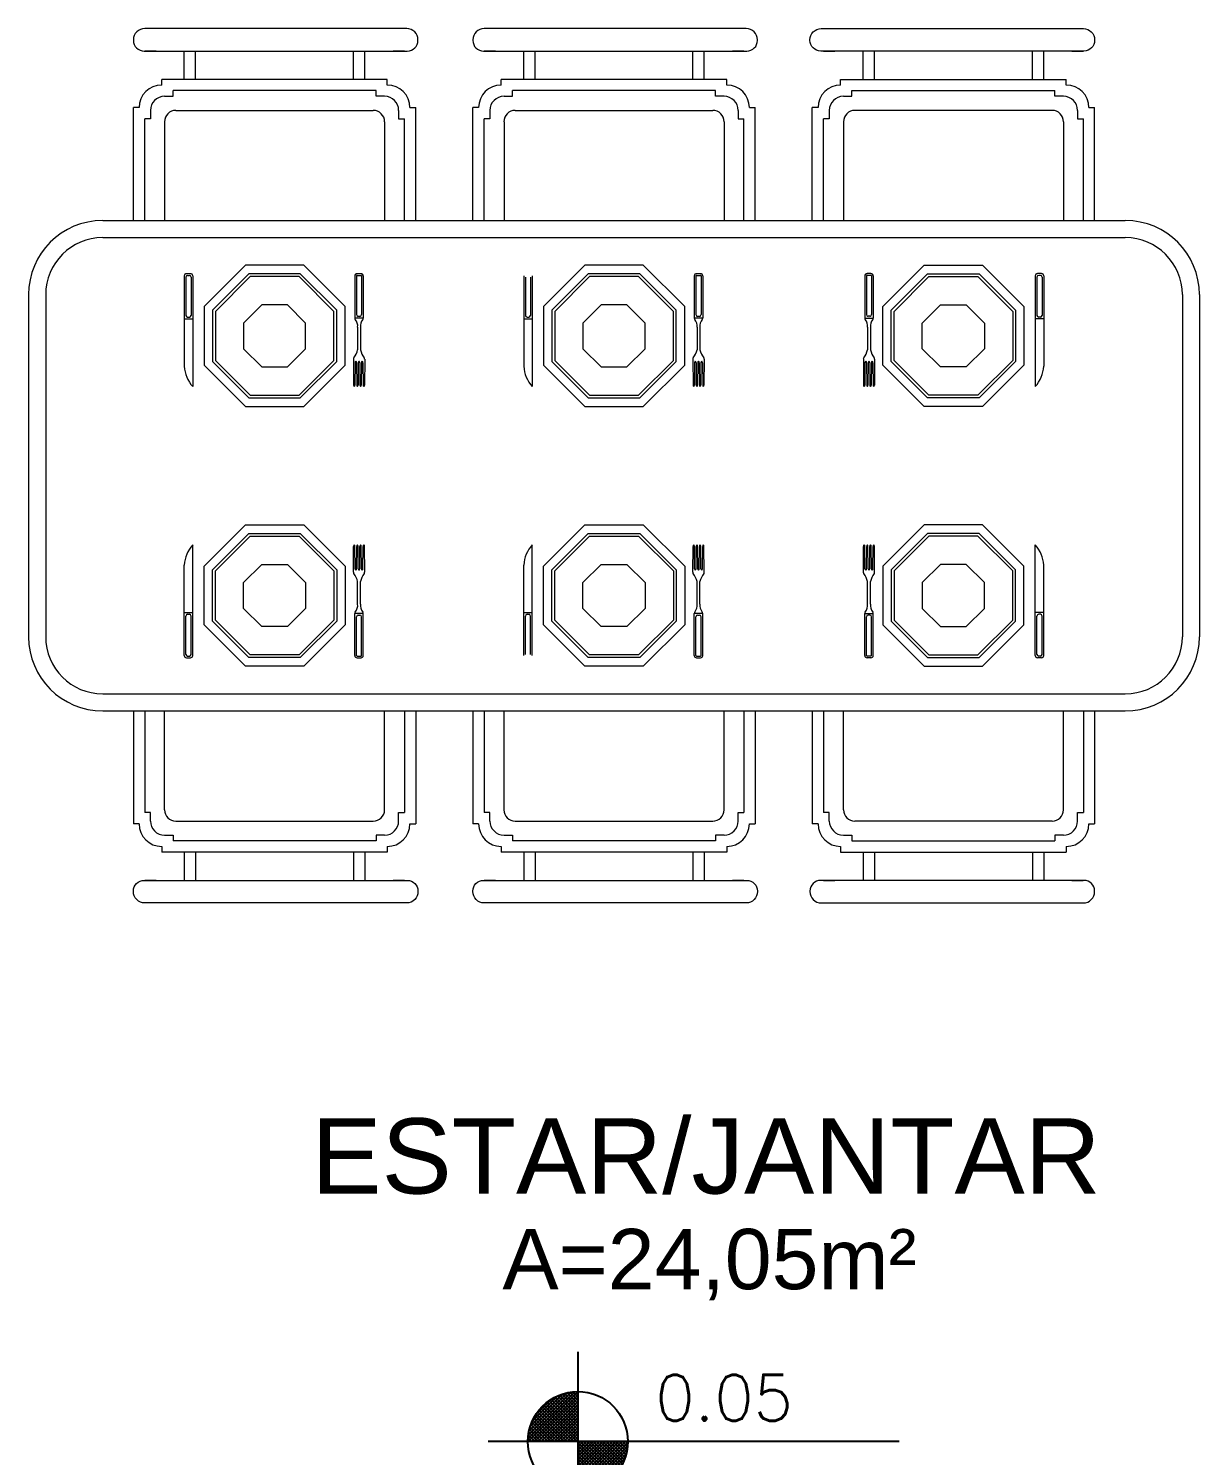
# Model space of a CAD drawing. Header units: millimetres. Extents: x 1345 to 2117, y 1214 to 1365.
# Drawn here: x 1870.099 to 1872.013, y 1282.969 to 1285.301 of the extents above; entities that cross this region are included whole.
import ezdxf

# ---------------------------------------------------------------- set-up
doc = ezdxf.new("R2010")
doc.units = ezdxf.units.MM
doc.header["$LTSCALE"] = 0.5
for name, color, linetype in [('MOBIL-I', 251, 'Continuous'), ('TEXTO2', 3, 'Continuous'), ('TXT_0', 7, 'Continuous')]:
    doc.layers.add(name, color=color, linetype=linetype)
doc.styles.add('ADITIVOCAD', font='ROMANS.shx')
doc.styles.add('SANSSERIF', font='sas_____.pfb', dxfattribs={"height": 1})
doc.styles.get("Standard").update_dxf_attribs({"font": 'arial.ttf'})

# ---------------------------------------------------------------- blocks, each defined once
blk = doc.blocks.new('Adc_nivelpl')
h = blk.add_hatch()
h.set_pattern_fill('_U', color=256, scale=0.005, angle=45, style=0, double=1)
h.set_pattern_definition([(45, (-5.8772514, -3.5161936), (-0.003535534, 0.003535534), []), (135, (-5.8772514, -3.5161936), (-0.003535534, -0.003535534), [])])
h.paths.add_polyline_path([(0.1954, -0.0865, 0.414214), (0.0865, -0.1954), (0.1954, -0.1954)])
h.paths.add_polyline_path([(0.1954, -0.1954), (0.1954, -0.3043, 0.414214), (0.3043, -0.1954)])
for p, q in [((0.1954, 0), (0.1954, -0.3908)), ((0.8958, -0.1954), (0, -0.1954))]:
    blk.add_line(p, q)
blk.add_circle((0.1954, -0.1954), 0.1089)
at = {"flags": 8}
blk.add_attdef('NIVEL', (0.3642, -0.1501), '', height=0.1, dxfattribs=at)

msp = doc.modelspace()

# ---------------------------------------------------------------- linework, layer by layer
at = {"layer": 'MOBIL-I', "lineweight": 18}
for p, q in [((1870.736, 1285.2819), (1870.736, 1285.2828)), ((1871.2909, 1285.2819), (1871.2909, 1285.2828)), ((1871.3767, 1285.2819), (1871.3767, 1285.2828)), ((1870.3079, 1285.2644), (1870.2894, 1285.2644)), ((1870.3541, 1285.2182), (1870.3541, 1285.2644)), ((1870.3725, 1285.2182), (1870.3725, 1285.2644)), ((1870.6306, 1285.2182), (1870.6306, 1285.2644)), ((1870.649, 1285.2182), (1870.649, 1285.2644)), ((1870.7139, 1285.2644), (1870.6955, 1285.2644)), ((1870.8627, 1285.2644), (1870.8442, 1285.2644)), ((1870.9089, 1285.2182), (1870.9089, 1285.2644)), ((1870.9273, 1285.2182), (1870.9273, 1285.2644)), ((1871.1854, 1285.2182), (1871.1854, 1285.2644)), ((1871.2039, 1285.2182), (1871.2039, 1285.2644)), ((1871.2688, 1285.2644), (1871.2503, 1285.2644)), ((1871.3988, 1285.2644), (1871.4173, 1285.2644)), ((1871.4637, 1285.2182), (1871.4637, 1285.2644)), ((1871.4822, 1285.2182), (1871.4822, 1285.2644)), ((1871.7402, 1285.2182), (1871.7402, 1285.2644)), ((1871.7587, 1285.2182), (1871.7587, 1285.2644)), ((1871.8049, 1285.2644), (1871.8233, 1285.2644)), ((1870.3541, 1285.2182), (1870.3171, 1285.2182)), ((1870.3171, 1285.209), (1870.3171, 1285.2182)), ((1870.3725, 1285.2182), (1870.3541, 1285.2182)), ((1870.6306, 1285.2182), (1870.3725, 1285.2182)), ((1870.649, 1285.2182), (1870.6306, 1285.2182)), ((1870.6859, 1285.2182), (1870.649, 1285.2182)), ((1870.6859, 1285.209), (1870.6859, 1285.2182)), ((1870.9089, 1285.2182), (1870.872, 1285.2182)), ((1870.872, 1285.209), (1870.872, 1285.2182)), ((1870.9273, 1285.2182), (1870.9089, 1285.2182)), ((1871.1854, 1285.2182), (1870.9273, 1285.2182)), ((1871.2039, 1285.2182), (1871.1854, 1285.2182)), ((1871.2408, 1285.2182), (1871.2039, 1285.2182)), ((1871.2408, 1285.209), (1871.2408, 1285.2182)), ((1871.4268, 1285.2182), (1871.4637, 1285.2182)), ((1871.4268, 1285.209), (1871.4268, 1285.2182)), ((1871.4637, 1285.2182), (1871.4822, 1285.2182)), ((1871.4822, 1285.2182), (1871.7402, 1285.2182)), ((1871.7402, 1285.2182), (1871.7587, 1285.2182)), ((1871.7587, 1285.2182), (1871.7956, 1285.2182)), ((1871.7956, 1285.209), (1871.7956, 1285.2182)), ((1870.3218, 1285.1905), (1870.3356, 1285.1905)), ((1870.6675, 1285.1998), (1870.3356, 1285.1998)), ((1870.3356, 1285.1905), (1870.3356, 1285.1998)), ((1870.6675, 1285.1905), (1870.6675, 1285.1998)), ((1870.6813, 1285.1905), (1870.6675, 1285.1905)), ((1870.8766, 1285.1905), (1870.8904, 1285.1905)), ((1871.2223, 1285.1998), (1870.8904, 1285.1998)), ((1870.8904, 1285.1905), (1870.8904, 1285.1998)), ((1871.2223, 1285.1905), (1871.2223, 1285.1998)), ((1871.2362, 1285.1905), (1871.2223, 1285.1905)), ((1871.4314, 1285.1905), (1871.4453, 1285.1905)), ((1871.4453, 1285.1998), (1871.7771, 1285.1998)), ((1871.4453, 1285.1905), (1871.4453, 1285.1998)), ((1871.7771, 1285.1905), (1871.7771, 1285.1998)), ((1871.791, 1285.1905), (1871.7771, 1285.1905)), ((1870.2708, 1284.9875), (1870.2708, 1285.1721)), ((1870.2802, 1285.1721), (1870.2708, 1285.1721)), ((1870.2987, 1285.1675), (1870.2987, 1285.1536)), ((1870.3402, 1285.1675), (1870.6629, 1285.1675)), ((1870.7044, 1285.1675), (1870.7044, 1285.1536)), ((1870.7229, 1285.1721), (1870.7323, 1285.1721)), ((1870.7323, 1284.9875), (1870.7323, 1285.1721)), ((1870.8257, 1284.9875), (1870.8257, 1285.1721)), ((1870.8351, 1285.1721), (1870.8257, 1285.1721)), ((1870.8535, 1285.1675), (1870.8535, 1285.1536)), ((1870.895, 1285.1675), (1871.2177, 1285.1675)), ((1871.2592, 1285.1675), (1871.2592, 1285.1536)), ((1871.2777, 1285.1721), (1871.2871, 1285.1721)), ((1871.2871, 1284.9875), (1871.2871, 1285.1721)), ((1871.3805, 1284.9875), (1871.3805, 1285.1721)), ((1871.3899, 1285.1721), (1871.3805, 1285.1721)), ((1871.4083, 1285.1675), (1871.4083, 1285.1536)), ((1871.7725, 1285.1675), (1871.4499, 1285.1675)), ((1871.8141, 1285.1675), (1871.8141, 1285.1536)), ((1871.8325, 1285.1721), (1871.8419, 1285.1721)), ((1871.8419, 1284.9875), (1871.8419, 1285.1721)), ((1870.2893, 1284.9875), (1870.2893, 1285.1536)), ((1870.2987, 1285.1536), (1870.2893, 1285.1536)), ((1870.3218, 1285.149), (1870.3218, 1284.9875)), ((1870.6813, 1285.149), (1870.6813, 1284.9875)), ((1870.7044, 1285.1536), (1870.7138, 1285.1536)), ((1870.7138, 1284.9875), (1870.7138, 1285.1536)), ((1870.8441, 1284.9875), (1870.8441, 1285.1536)), ((1870.8535, 1285.1536), (1870.8441, 1285.1536)), ((1870.8766, 1285.149), (1870.8766, 1284.9875)), ((1871.2362, 1285.149), (1871.2362, 1284.9875)), ((1871.2592, 1285.1536), (1871.2686, 1285.1536)), ((1871.2686, 1284.9875), (1871.2686, 1285.1536)), ((1871.3989, 1284.9875), (1871.3989, 1285.1536)), ((1871.4083, 1285.1536), (1871.3989, 1285.1536)), ((1871.4314, 1285.149), (1871.4314, 1284.9875)), ((1871.791, 1285.149), (1871.791, 1284.9875)), ((1871.8141, 1285.1536), (1871.8235, 1285.1536)), ((1871.8235, 1284.9875), (1871.8235, 1285.1536)), ((1870.2207, 1284.9875), (1871.8921, 1284.9875)), ((1870.2207, 1284.9595), (1871.8921, 1284.9595)), ((1870.354, 1284.8969), (1870.354, 1284.7492)), ((1870.3568, 1284.895), (1870.3568, 1284.8323)), ((1870.3577, 1284.9006), (1870.3641, 1284.9006)), ((1870.3595, 1284.8978), (1870.3623, 1284.8978)), ((1870.3651, 1284.895), (1870.3651, 1284.8323)), ((1870.3678, 1284.8969), (1870.3678, 1284.716)), ((1870.6327, 1284.8969), (1870.6327, 1284.8281)), ((1870.6355, 1284.8969), (1870.6355, 1284.8336)), ((1870.6364, 1284.9006), (1870.6429, 1284.9006)), ((1870.6364, 1284.8978), (1870.6429, 1284.8978)), ((1870.6438, 1284.8969), (1870.6438, 1284.8336)), ((1870.6466, 1284.8969), (1870.6466, 1284.8281)), ((1870.9088, 1284.8969), (1870.9088, 1284.7492)), ((1870.9116, 1284.895), (1870.9116, 1284.8323)), ((1870.9199, 1284.895), (1870.9199, 1284.8323)), ((1870.9227, 1284.8969), (1870.9227, 1284.716)), ((1871.1876, 1284.8969), (1871.1876, 1284.8281)), ((1871.1903, 1284.8969), (1871.1903, 1284.8336)), ((1871.1913, 1284.9006), (1871.1977, 1284.9006)), ((1871.1913, 1284.8978), (1871.1977, 1284.8978)), ((1871.1986, 1284.8969), (1871.1986, 1284.8336)), ((1871.2014, 1284.8969), (1871.2014, 1284.8281)), ((1871.4662, 1284.8969), (1871.4662, 1284.8281)), ((1871.4689, 1284.8969), (1871.4689, 1284.8336)), ((1871.4763, 1284.9006), (1871.4699, 1284.9006)), ((1871.4763, 1284.8978), (1871.4699, 1284.8978)), ((1871.4772, 1284.8969), (1871.4772, 1284.8336)), ((1871.48, 1284.8969), (1871.48, 1284.8281)), ((1871.7449, 1284.8969), (1871.7449, 1284.716)), ((1871.7477, 1284.895), (1871.7477, 1284.8323)), ((1871.7551, 1284.9006), (1871.7486, 1284.9006)), ((1871.7532, 1284.8978), (1871.7505, 1284.8978)), ((1871.756, 1284.895), (1871.756, 1284.8323)), ((1871.7588, 1284.8969), (1871.7588, 1284.7492)), ((1870.0995, 1284.8663), (1870.0995, 1284.307)), ((1870.1275, 1284.8663), (1870.1275, 1284.307)), ((1871.9853, 1284.8663), (1871.9853, 1284.307)), ((1872.0133, 1284.8663), (1872.0133, 1284.307)), ((1870.354, 1284.8267), (1870.3678, 1284.8267)), ((1870.3595, 1284.8295), (1870.3623, 1284.8295)), ((1870.6466, 1284.8281), (1870.6327, 1284.8281)), ((1870.6383, 1284.8309), (1870.641, 1284.8309)), ((1870.9088, 1284.8267), (1870.9227, 1284.8267)), ((1870.9143, 1284.8295), (1870.9171, 1284.8295)), ((1871.2014, 1284.8281), (1871.1876, 1284.8281)), ((1871.1931, 1284.8309), (1871.1959, 1284.8309)), ((1871.4662, 1284.8281), (1871.48, 1284.8281)), ((1871.4745, 1284.8309), (1871.4717, 1284.8309)), ((1871.7588, 1284.8267), (1871.7449, 1284.8267)), ((1871.7532, 1284.8295), (1871.7505, 1284.8295)), ((1870.6374, 1284.8129), (1870.6374, 1284.776)), ((1870.642, 1284.8129), (1870.642, 1284.776)), ((1871.1922, 1284.8129), (1871.1922, 1284.776)), ((1871.1968, 1284.8129), (1871.1968, 1284.776)), ((1871.4708, 1284.8129), (1871.4708, 1284.776)), ((1871.4754, 1284.8129), (1871.4754, 1284.776)), ((1870.6304, 1284.7609), (1870.6308, 1284.7185)), ((1870.6332, 1284.7551), (1870.6329, 1284.7185)), ((1870.6344, 1284.7575), (1870.6345, 1284.7575)), ((1870.6357, 1284.7551), (1870.636, 1284.7185)), ((1870.6384, 1284.7551), (1870.6381, 1284.7185)), ((1870.6396, 1284.7575), (1870.6397, 1284.7575)), ((1870.6409, 1284.7551), (1870.6412, 1284.7185)), ((1870.6437, 1284.7551), (1870.6433, 1284.7185)), ((1870.6449, 1284.7575), (1870.6449, 1284.7575)), ((1870.6461, 1284.7551), (1870.6464, 1284.7185)), ((1870.6489, 1284.7609), (1870.6485, 1284.7185)), ((1871.1853, 1284.7609), (1871.1856, 1284.7185)), ((1871.188, 1284.7551), (1871.1877, 1284.7185)), ((1871.1892, 1284.7575), (1871.1893, 1284.7575)), ((1871.1905, 1284.7551), (1871.1908, 1284.7185)), ((1871.1933, 1284.7551), (1871.1929, 1284.7185)), ((1871.1945, 1284.7575), (1871.1945, 1284.7575)), ((1871.1957, 1284.7551), (1871.196, 1284.7185)), ((1871.1985, 1284.7551), (1871.1981, 1284.7185)), ((1871.1997, 1284.7575), (1871.1998, 1284.7575)), ((1871.201, 1284.7551), (1871.2013, 1284.7185)), ((1871.2037, 1284.7609), (1871.2034, 1284.7185)), ((1871.4639, 1284.7609), (1871.4642, 1284.7185)), ((1871.4666, 1284.7551), (1871.4663, 1284.7185)), ((1871.4679, 1284.7575), (1871.4678, 1284.7575)), ((1871.4691, 1284.7551), (1871.4694, 1284.7185)), ((1871.4719, 1284.7551), (1871.4715, 1284.7185)), ((1871.4731, 1284.7575), (1871.4731, 1284.7575)), ((1871.4743, 1284.7551), (1871.4746, 1284.7185)), ((1871.4771, 1284.7551), (1871.4767, 1284.7185)), ((1871.4783, 1284.7575), (1871.4783, 1284.7575)), ((1871.4795, 1284.7551), (1871.4799, 1284.7185)), ((1871.4823, 1284.7609), (1871.482, 1284.7185)), ((1870.6318, 1284.716), (1870.6318, 1284.716)), ((1870.637, 1284.716), (1870.6371, 1284.716)), ((1870.6423, 1284.716), (1870.6423, 1284.716)), ((1870.6475, 1284.716), (1870.6475, 1284.716)), ((1871.1866, 1284.716), (1871.1867, 1284.716)), ((1871.1919, 1284.716), (1871.1919, 1284.716)), ((1871.1971, 1284.716), (1871.1971, 1284.716)), ((1871.2023, 1284.716), (1871.2023, 1284.716)), ((1871.4652, 1284.716), (1871.4652, 1284.716)), ((1871.4705, 1284.716), (1871.4705, 1284.716)), ((1871.4757, 1284.716), (1871.4757, 1284.716)), ((1871.4809, 1284.716), (1871.4809, 1284.716)), ((1870.3678, 1284.2764), (1870.3678, 1284.4573)), ((1870.6304, 1284.4124), (1870.6308, 1284.4548)), ((1870.6318, 1284.4573), (1870.6318, 1284.4573)), ((1870.6332, 1284.4182), (1870.6329, 1284.4548)), ((1870.6357, 1284.4182), (1870.636, 1284.4548)), ((1870.637, 1284.4573), (1870.6371, 1284.4573)), ((1870.6384, 1284.4182), (1870.6381, 1284.4548)), ((1870.6409, 1284.4182), (1870.6412, 1284.4548)), ((1870.6423, 1284.4573), (1870.6423, 1284.4573)), ((1870.6437, 1284.4182), (1870.6433, 1284.4548)), ((1870.6461, 1284.4182), (1870.6464, 1284.4548)), ((1870.6475, 1284.4573), (1870.6475, 1284.4573)), ((1870.6489, 1284.4124), (1870.6485, 1284.4548)), ((1870.9227, 1284.2764), (1870.9227, 1284.4573)), ((1871.1853, 1284.4124), (1871.1856, 1284.4548)), ((1871.1866, 1284.4573), (1871.1867, 1284.4573)), ((1871.188, 1284.4182), (1871.1877, 1284.4548)), ((1871.1905, 1284.4182), (1871.1908, 1284.4548)), ((1871.1919, 1284.4573), (1871.1919, 1284.4573)), ((1871.1933, 1284.4182), (1871.1929, 1284.4548)), ((1871.1957, 1284.4182), (1871.196, 1284.4548)), ((1871.1971, 1284.4573), (1871.1971, 1284.4573)), ((1871.1985, 1284.4182), (1871.1981, 1284.4548)), ((1871.201, 1284.4182), (1871.2013, 1284.4548)), ((1871.2023, 1284.4573), (1871.2023, 1284.4573)), ((1871.2037, 1284.4124), (1871.2034, 1284.4548)), ((1871.4639, 1284.4124), (1871.4642, 1284.4548)), ((1871.4652, 1284.4573), (1871.4652, 1284.4573)), ((1871.4666, 1284.4182), (1871.4663, 1284.4548)), ((1871.4691, 1284.4182), (1871.4694, 1284.4548)), ((1871.4705, 1284.4573), (1871.4705, 1284.4573)), ((1871.4719, 1284.4182), (1871.4715, 1284.4548)), ((1871.4743, 1284.4182), (1871.4746, 1284.4548)), ((1871.4757, 1284.4573), (1871.4757, 1284.4573)), ((1871.4771, 1284.4182), (1871.4767, 1284.4548)), ((1871.4795, 1284.4182), (1871.4799, 1284.4548)), ((1871.4809, 1284.4573), (1871.4809, 1284.4573)), ((1871.4823, 1284.4124), (1871.482, 1284.4548)), ((1871.7449, 1284.2764), (1871.7449, 1284.4573)), ((1870.354, 1284.2764), (1870.354, 1284.4242)), ((1870.9088, 1284.2764), (1870.9088, 1284.4242)), ((1871.7588, 1284.2764), (1871.7588, 1284.4242)), ((1870.6344, 1284.4158), (1870.6345, 1284.4158)), ((1870.6374, 1284.3604), (1870.6374, 1284.3973)), ((1870.6396, 1284.4158), (1870.6397, 1284.4158)), ((1870.642, 1284.3604), (1870.642, 1284.3973)), ((1870.6449, 1284.4158), (1870.6449, 1284.4158)), ((1871.1892, 1284.4158), (1871.1893, 1284.4158)), ((1871.1922, 1284.3604), (1871.1922, 1284.3973)), ((1871.1945, 1284.4158), (1871.1945, 1284.4158)), ((1871.1968, 1284.3604), (1871.1968, 1284.3973)), ((1871.1997, 1284.4158), (1871.1998, 1284.4158)), ((1871.4679, 1284.4158), (1871.4678, 1284.4158)), ((1871.4708, 1284.3604), (1871.4708, 1284.3973)), ((1871.4731, 1284.4158), (1871.4731, 1284.4158)), ((1871.4754, 1284.3604), (1871.4754, 1284.3973)), ((1871.4783, 1284.4158), (1871.4783, 1284.4158)), ((1870.354, 1284.3466), (1870.3678, 1284.3466)), ((1870.3568, 1284.2783), (1870.3568, 1284.341)), ((1870.3595, 1284.3438), (1870.3623, 1284.3438)), ((1870.3651, 1284.2783), (1870.3651, 1284.341)), ((1870.6466, 1284.3452), (1870.6327, 1284.3452)), ((1870.6327, 1284.2764), (1870.6327, 1284.3452)), ((1870.6355, 1284.2764), (1870.6355, 1284.3397)), ((1870.6383, 1284.3425), (1870.641, 1284.3425)), ((1870.6438, 1284.2764), (1870.6438, 1284.3397)), ((1870.6466, 1284.2764), (1870.6466, 1284.3452)), ((1870.9088, 1284.3466), (1870.9227, 1284.3466)), ((1870.9116, 1284.2783), (1870.9116, 1284.341)), ((1870.9143, 1284.3438), (1870.9171, 1284.3438)), ((1870.9199, 1284.2783), (1870.9199, 1284.341)), ((1871.1876, 1284.2764), (1871.1876, 1284.3452)), ((1871.2014, 1284.3452), (1871.1876, 1284.3452)), ((1871.1903, 1284.2764), (1871.1903, 1284.3397)), ((1871.1931, 1284.3425), (1871.1959, 1284.3425)), ((1871.1986, 1284.2764), (1871.1986, 1284.3397)), ((1871.2014, 1284.2764), (1871.2014, 1284.3452)), ((1871.4662, 1284.3452), (1871.48, 1284.3452)), ((1871.4662, 1284.2764), (1871.4662, 1284.3452)), ((1871.4689, 1284.2764), (1871.4689, 1284.3397)), ((1871.4745, 1284.3425), (1871.4717, 1284.3425)), ((1871.4772, 1284.2764), (1871.4772, 1284.3397)), ((1871.48, 1284.2764), (1871.48, 1284.3452)), ((1871.7588, 1284.3466), (1871.7449, 1284.3466)), ((1871.7477, 1284.2783), (1871.7477, 1284.341)), ((1871.7532, 1284.3438), (1871.7505, 1284.3438)), ((1871.756, 1284.2783), (1871.756, 1284.341)), ((1870.3577, 1284.2727), (1870.3641, 1284.2727)), ((1870.3595, 1284.2755), (1870.3623, 1284.2755)), ((1870.6364, 1284.2755), (1870.6429, 1284.2755)), ((1870.6364, 1284.2727), (1870.6429, 1284.2727)), ((1871.1913, 1284.2755), (1871.1977, 1284.2755)), ((1871.1913, 1284.2727), (1871.1977, 1284.2727)), ((1871.4763, 1284.2755), (1871.4699, 1284.2755)), ((1871.4763, 1284.2727), (1871.4699, 1284.2727)), ((1871.7551, 1284.2727), (1871.7486, 1284.2727)), ((1871.7532, 1284.2755), (1871.7505, 1284.2755)), ((1870.2207, 1284.2138), (1871.8921, 1284.2138)), ((1870.2207, 1284.1858), (1871.8921, 1284.1858)), ((1870.2708, 1284.1858), (1870.2708, 1284.0012)), ((1870.2893, 1284.1858), (1870.2893, 1284.0197)), ((1870.3218, 1284.0243), (1870.3218, 1284.1858)), ((1870.6813, 1284.0243), (1870.6813, 1284.1858)), ((1870.7138, 1284.1858), (1870.7138, 1284.0197)), ((1870.7323, 1284.1858), (1870.7323, 1284.0012)), ((1870.8257, 1284.1858), (1870.8257, 1284.0012)), ((1870.8441, 1284.1858), (1870.8441, 1284.0197)), ((1870.8766, 1284.0243), (1870.8766, 1284.1858)), ((1871.2362, 1284.0243), (1871.2362, 1284.1858)), ((1871.2686, 1284.1858), (1871.2686, 1284.0197)), ((1871.2871, 1284.1858), (1871.2871, 1284.0012)), ((1871.3805, 1284.1858), (1871.3805, 1284.0012)), ((1871.3989, 1284.1858), (1871.3989, 1284.0197)), ((1871.4314, 1284.0243), (1871.4314, 1284.1858)), ((1871.791, 1284.0243), (1871.791, 1284.1858)), ((1871.8235, 1284.1858), (1871.8235, 1284.0197)), ((1871.8419, 1284.1858), (1871.8419, 1284.0012)), ((1870.2802, 1284.0012), (1870.2708, 1284.0012)), ((1870.2987, 1284.0197), (1870.2893, 1284.0197)), ((1870.2987, 1284.0059), (1870.2987, 1284.0197)), ((1870.3402, 1284.0059), (1870.6629, 1284.0059)), ((1870.7044, 1284.0197), (1870.7138, 1284.0197)), ((1870.7044, 1284.0059), (1870.7044, 1284.0197)), ((1870.7229, 1284.0012), (1870.7323, 1284.0012)), ((1870.8351, 1284.0012), (1870.8257, 1284.0012)), ((1870.8535, 1284.0197), (1870.8441, 1284.0197)), ((1870.8535, 1284.0059), (1870.8535, 1284.0197)), ((1870.895, 1284.0059), (1871.2177, 1284.0059)), ((1871.2592, 1284.0197), (1871.2686, 1284.0197)), ((1871.2592, 1284.0059), (1871.2592, 1284.0197)), ((1871.2777, 1284.0012), (1871.2871, 1284.0012)), ((1871.3899, 1284.0012), (1871.3805, 1284.0012)), ((1871.4083, 1284.0197), (1871.3989, 1284.0197)), ((1871.4083, 1284.0059), (1871.4083, 1284.0197)), ((1871.7725, 1284.0059), (1871.4499, 1284.0059)), ((1871.8141, 1284.0197), (1871.8235, 1284.0197)), ((1871.8141, 1284.0059), (1871.8141, 1284.0197)), ((1871.8325, 1284.0012), (1871.8419, 1284.0012)), ((1870.3218, 1283.9828), (1870.3356, 1283.9828)), ((1870.3356, 1283.9828), (1870.3356, 1283.9736)), ((1870.6813, 1283.9828), (1870.6675, 1283.9828)), ((1870.6675, 1283.9828), (1870.6675, 1283.9736)), ((1870.8766, 1283.9828), (1870.8904, 1283.9828)), ((1870.8904, 1283.9828), (1870.8904, 1283.9736)), ((1871.2223, 1283.9828), (1871.2223, 1283.9736)), ((1871.2362, 1283.9828), (1871.2223, 1283.9828)), ((1871.4314, 1283.9828), (1871.4453, 1283.9828)), ((1871.4453, 1283.9828), (1871.4453, 1283.9736)), ((1871.791, 1283.9828), (1871.7771, 1283.9828)), ((1871.7771, 1283.9828), (1871.7771, 1283.9736)), ((1870.3171, 1283.9643), (1870.3171, 1283.9551)), ((1870.3541, 1283.9551), (1870.3171, 1283.9551)), ((1870.6675, 1283.9736), (1870.3356, 1283.9736)), ((1870.3725, 1283.9551), (1870.3541, 1283.9551)), ((1870.3541, 1283.9551), (1870.3541, 1283.9089)), ((1870.6306, 1283.9551), (1870.3725, 1283.9551)), ((1870.3725, 1283.9551), (1870.3725, 1283.9089)), ((1870.649, 1283.9551), (1870.6306, 1283.9551)), ((1870.6306, 1283.9551), (1870.6306, 1283.9089)), ((1870.6859, 1283.9551), (1870.649, 1283.9551)), ((1870.649, 1283.9551), (1870.649, 1283.9089)), ((1870.6859, 1283.9643), (1870.6859, 1283.9551)), ((1870.872, 1283.9643), (1870.872, 1283.9551)), ((1870.9089, 1283.9551), (1870.872, 1283.9551)), ((1871.2223, 1283.9736), (1870.8904, 1283.9736)), ((1870.9273, 1283.9551), (1870.9089, 1283.9551)), ((1870.9089, 1283.9551), (1870.9089, 1283.9089)), ((1871.1854, 1283.9551), (1870.9273, 1283.9551)), ((1870.9273, 1283.9551), (1870.9273, 1283.9089)), ((1871.2039, 1283.9551), (1871.1854, 1283.9551)), ((1871.1854, 1283.9551), (1871.1854, 1283.9089)), ((1871.2408, 1283.9551), (1871.2039, 1283.9551)), ((1871.2039, 1283.9551), (1871.2039, 1283.9089)), ((1871.2408, 1283.9643), (1871.2408, 1283.9551)), ((1871.4268, 1283.9643), (1871.4268, 1283.9551)), ((1871.4268, 1283.9551), (1871.4637, 1283.9551)), ((1871.4453, 1283.9736), (1871.7771, 1283.9736)), ((1871.4637, 1283.9551), (1871.4822, 1283.9551)), ((1871.4637, 1283.9551), (1871.4637, 1283.9089)), ((1871.4822, 1283.9551), (1871.7402, 1283.9551)), ((1871.4822, 1283.9551), (1871.4822, 1283.9089)), ((1871.7402, 1283.9551), (1871.7587, 1283.9551)), ((1871.7402, 1283.9551), (1871.7402, 1283.9089)), ((1871.7587, 1283.9551), (1871.7956, 1283.9551)), ((1871.7587, 1283.9551), (1871.7587, 1283.9089)), ((1871.7956, 1283.9643), (1871.7956, 1283.9551)), ((1870.3079, 1283.9089), (1870.2894, 1283.9089)), ((1870.7139, 1283.9089), (1870.6955, 1283.9089)), ((1870.8627, 1283.9089), (1870.8442, 1283.9089)), ((1871.2688, 1283.9089), (1871.2503, 1283.9089)), ((1871.3988, 1283.9089), (1871.4173, 1283.9089)), ((1871.8049, 1283.9089), (1871.8233, 1283.9089)), ((1870.736, 1283.8914), (1870.736, 1283.8905)), ((1871.2909, 1283.8914), (1871.2909, 1283.8905)), ((1871.3767, 1283.8914), (1871.3767, 1283.8905))]:
    msp.add_line(p, q, dxfattribs=at)
for points in [[(1870.7176, 1285.3013), (1870.2893, 1285.3013, 0.414214), (1870.2708, 1285.2828), (1870.2708, 1285.2819, 0.414214), (1870.2884, 1285.2644), (1870.3541, 1285.2644, 0.414214)], [(1870.736, 1285.2828, 0.414214), (1870.7176, 1285.3013, 0.414214)], [(1871.2724, 1285.3013), (1870.8441, 1285.3013, 0.414214), (1870.8257, 1285.2828), (1870.8257, 1285.2819, 0.414214), (1870.8432, 1285.2644), (1870.9089, 1285.2644, 0.414214)], [(1871.2909, 1285.2828, 0.414214), (1871.2724, 1285.3013, 0.414214)], [(1871.3767, 1285.2828, -0.414214), (1871.3952, 1285.3013, -0.414214)], [(1871.3952, 1285.3013), (1871.8235, 1285.3013, -0.414214), (1871.8419, 1285.2828), (1871.8419, 1285.2819, -0.414214), (1871.8244, 1285.2644), (1871.7587, 1285.2644, -0.414214)], [(1870.3541, 1285.2644), (1870.3725, 1285.2644, 0.414214)], [(1870.3725, 1285.2644), (1870.6306, 1285.2644, 0.414214)], [(1870.6306, 1285.2644), (1870.649, 1285.2644, 0.414214)], [(1870.649, 1285.2644), (1870.7185, 1285.2644, 0.414214), (1870.736, 1285.2819)], [(1870.9089, 1285.2644), (1870.9273, 1285.2644, 0.414214)], [(1870.9273, 1285.2644), (1871.1854, 1285.2644, 0.414214)], [(1871.1854, 1285.2644), (1871.2039, 1285.2644, 0.414214)], [(1871.2039, 1285.2644), (1871.2733, 1285.2644, 0.414214), (1871.2909, 1285.2819)], [(1871.4637, 1285.2644), (1871.3943, 1285.2644, -0.414214), (1871.3767, 1285.2819)], [(1871.4822, 1285.2644), (1871.4637, 1285.2644, -0.414214)], [(1871.7402, 1285.2644), (1871.4822, 1285.2644, -0.414214)], [(1871.7587, 1285.2644), (1871.7402, 1285.2644, -0.414214)], [(1870.7176, 1283.872), (1870.2893, 1283.872, -0.414214), (1870.2708, 1283.8905), (1870.2708, 1283.8914, -0.414214), (1870.2884, 1283.9089), (1870.3541, 1283.9089, -0.414214)], [(1870.3541, 1283.9089), (1870.3725, 1283.9089, -0.414214)], [(1870.3725, 1283.9089), (1870.6306, 1283.9089, -0.414214)], [(1870.6306, 1283.9089), (1870.649, 1283.9089, -0.414214)], [(1870.649, 1283.9089), (1870.7185, 1283.9089, -0.414214), (1870.736, 1283.8914)], [(1871.2724, 1283.872), (1870.8441, 1283.872, -0.414214), (1870.8257, 1283.8905), (1870.8257, 1283.8914, -0.414214), (1870.8432, 1283.9089), (1870.9089, 1283.9089, -0.414214)], [(1870.9089, 1283.9089), (1870.9273, 1283.9089, -0.414214)], [(1870.9273, 1283.9089), (1871.1854, 1283.9089, -0.414214)], [(1871.1854, 1283.9089), (1871.2039, 1283.9089, -0.414214)], [(1871.2039, 1283.9089), (1871.2733, 1283.9089, -0.414214), (1871.2909, 1283.8914)], [(1871.4637, 1283.9089), (1871.3943, 1283.9089, 0.414214), (1871.3767, 1283.8914)], [(1871.3952, 1283.872), (1871.8235, 1283.872, 0.414214), (1871.8419, 1283.8905), (1871.8419, 1283.8914, 0.414214), (1871.8244, 1283.9089), (1871.7587, 1283.9089, 0.414214)], [(1871.4822, 1283.9089), (1871.4637, 1283.9089, 0.414214)], [(1871.7402, 1283.9089), (1871.4822, 1283.9089, 0.414214)], [(1871.7587, 1283.9089), (1871.7402, 1283.9089, 0.414214)], [(1870.736, 1283.8905, -0.414214), (1870.7176, 1283.872, -0.414214)], [(1871.2909, 1283.8905, -0.414214), (1871.2724, 1283.872, -0.414214)], [(1871.3767, 1283.8905, 0.414214), (1871.3952, 1283.872, 0.414214)]]:
    msp.add_lwpolyline(points, format="xyb", dxfattribs=at)
for points in [[(1870.3863, 1284.7511), (1870.4539, 1284.6835), (1870.5495, 1284.6835), (1870.617, 1284.7511), (1870.617, 1284.8467), (1870.5495, 1284.9143), (1870.4539, 1284.9143), (1870.3863, 1284.8467)], [(1870.9411, 1284.7511), (1871.0087, 1284.6835), (1871.1043, 1284.6835), (1871.1719, 1284.7511), (1871.1719, 1284.8467), (1871.1043, 1284.9143), (1871.0087, 1284.9143), (1870.9411, 1284.8467)], [(1871.7264, 1284.7511), (1871.6589, 1284.6835), (1871.5633, 1284.6835), (1871.4957, 1284.7511), (1871.4957, 1284.8467), (1871.5633, 1284.9143), (1871.6589, 1284.9143), (1871.7264, 1284.8467)], [(1870.4002, 1284.7568), (1870.4596, 1284.6974), (1870.5437, 1284.6974), (1870.6032, 1284.7568), (1870.6032, 1284.8409), (1870.5437, 1284.9004), (1870.4596, 1284.9004), (1870.4002, 1284.8409)], [(1870.4048, 1284.7588), (1870.4615, 1284.702), (1870.5418, 1284.702), (1870.5986, 1284.7588), (1870.5986, 1284.839), (1870.5418, 1284.8958), (1870.4615, 1284.8958), (1870.4048, 1284.839)], [(1870.955, 1284.7568), (1871.0144, 1284.6974), (1871.0985, 1284.6974), (1871.158, 1284.7568), (1871.158, 1284.8409), (1871.0985, 1284.9004), (1871.0144, 1284.9004), (1870.955, 1284.8409)], [(1870.9596, 1284.7588), (1871.0164, 1284.702), (1871.0966, 1284.702), (1871.1534, 1284.7588), (1871.1534, 1284.839), (1871.0966, 1284.8958), (1871.0164, 1284.8958), (1870.9596, 1284.839)], [(1871.7126, 1284.7568), (1871.6531, 1284.6974), (1871.569, 1284.6974), (1871.5096, 1284.7568), (1871.5096, 1284.8409), (1871.569, 1284.9004), (1871.6531, 1284.9004), (1871.7126, 1284.8409)], [(1871.708, 1284.7588), (1871.6512, 1284.702), (1871.5709, 1284.702), (1871.5142, 1284.7588), (1871.5142, 1284.839), (1871.5709, 1284.8958), (1871.6512, 1284.8958), (1871.708, 1284.839)], [(1870.4509, 1284.7779), (1870.4806, 1284.7481), (1870.5227, 1284.7481), (1870.5524, 1284.7779), (1870.5524, 1284.8199), (1870.5227, 1284.8496), (1870.4806, 1284.8496), (1870.4509, 1284.8199)], [(1871.0057, 1284.7779), (1871.0355, 1284.7481), (1871.0775, 1284.7481), (1871.1073, 1284.7779), (1871.1073, 1284.8199), (1871.0775, 1284.8496), (1871.0355, 1284.8496), (1871.0057, 1284.8199)], [(1871.6618, 1284.7779), (1871.6321, 1284.7481), (1871.5901, 1284.7481), (1871.5603, 1284.7779), (1871.5603, 1284.8199), (1871.5901, 1284.8496), (1871.6321, 1284.8496), (1871.6618, 1284.8199)], [(1870.3863, 1284.4222), (1870.4539, 1284.4898), (1870.5495, 1284.4898), (1870.617, 1284.4222), (1870.617, 1284.3267), (1870.5495, 1284.2591), (1870.4539, 1284.2591), (1870.3863, 1284.3267)], [(1870.9411, 1284.4222), (1871.0087, 1284.4898), (1871.1043, 1284.4898), (1871.1719, 1284.4222), (1871.1719, 1284.3267), (1871.1043, 1284.2591), (1871.0087, 1284.2591), (1870.9411, 1284.3267)], [(1871.7264, 1284.4222), (1871.6589, 1284.4898), (1871.5633, 1284.4898), (1871.4957, 1284.4222), (1871.4957, 1284.3267), (1871.5633, 1284.2591), (1871.6589, 1284.2591), (1871.7264, 1284.3267)], [(1870.4002, 1284.4165), (1870.4596, 1284.476), (1870.5437, 1284.476), (1870.6032, 1284.4165), (1870.6032, 1284.3324), (1870.5437, 1284.2729), (1870.4596, 1284.2729), (1870.4002, 1284.3324)], [(1870.4048, 1284.4146), (1870.4615, 1284.4713), (1870.5418, 1284.4713), (1870.5986, 1284.4146), (1870.5986, 1284.3343), (1870.5418, 1284.2775), (1870.4615, 1284.2775), (1870.4048, 1284.3343)], [(1870.955, 1284.4165), (1871.0144, 1284.476), (1871.0985, 1284.476), (1871.158, 1284.4165), (1871.158, 1284.3324), (1871.0985, 1284.2729), (1871.0144, 1284.2729), (1870.955, 1284.3324)], [(1870.9596, 1284.4146), (1871.0164, 1284.4713), (1871.0966, 1284.4713), (1871.1534, 1284.4146), (1871.1534, 1284.3343), (1871.0966, 1284.2775), (1871.0164, 1284.2775), (1870.9596, 1284.3343)], [(1871.7126, 1284.4165), (1871.6531, 1284.476), (1871.569, 1284.476), (1871.5096, 1284.4165), (1871.5096, 1284.3324), (1871.569, 1284.2729), (1871.6531, 1284.2729), (1871.7126, 1284.3324)], [(1871.708, 1284.4146), (1871.6512, 1284.4713), (1871.5709, 1284.4713), (1871.5142, 1284.4146), (1871.5142, 1284.3343), (1871.5709, 1284.2775), (1871.6512, 1284.2775), (1871.708, 1284.3343)], [(1870.4509, 1284.3955), (1870.4806, 1284.4252), (1870.5227, 1284.4252), (1870.5524, 1284.3955), (1870.5524, 1284.3534), (1870.5227, 1284.3237), (1870.4806, 1284.3237), (1870.4509, 1284.3534)], [(1871.0057, 1284.3955), (1871.0355, 1284.4252), (1871.0775, 1284.4252), (1871.1073, 1284.3955), (1871.1073, 1284.3534), (1871.0775, 1284.3237), (1871.0355, 1284.3237), (1871.0057, 1284.3534)], [(1871.6618, 1284.3955), (1871.6321, 1284.4252), (1871.5901, 1284.4252), (1871.5603, 1284.3955), (1871.5603, 1284.3534), (1871.5901, 1284.3237), (1871.6321, 1284.3237), (1871.6618, 1284.3534)]]:
    msp.add_lwpolyline(points, close=True, dxfattribs=at)
for centre, radius, start, end in [((1870.3171, 1285.1721), 0.0369, 90, 180), ((1870.3218, 1285.1675), 0.0231, 90, 180), ((1870.6813, 1285.1675), 0.0231, 0, 90), ((1870.6859, 1285.1721), 0.0369, 0, 90), ((1870.872, 1285.1721), 0.0369, 90, 180), ((1870.8766, 1285.1675), 0.0231, 90, 180), ((1871.2362, 1285.1675), 0.0231, 0, 90), ((1871.2408, 1285.1721), 0.0369, 0, 90), ((1871.4268, 1285.1721), 0.0369, 90, 180), ((1871.4314, 1285.1675), 0.0231, 90, 180), ((1871.791, 1285.1675), 0.0231, 0, 90), ((1871.7956, 1285.1721), 0.0369, 0, 90), ((1870.3402, 1285.149), 0.0185, 90, 180), ((1870.6629, 1285.149), 0.0185, 0, 90), ((1870.895, 1285.149), 0.0185, 90, 180), ((1871.2177, 1285.149), 0.0185, 0, 90), ((1871.4499, 1285.149), 0.0185, 90, 180), ((1871.7725, 1285.149), 0.0185, 0, 90), ((1870.2207, 1284.8663), 0.1212, 90, 180), ((1871.8921, 1284.8663), 0.1212, 0, 90), ((1870.2207, 1284.8663), 0.0932, 90, 180), ((1871.8921, 1284.8663), 0.0932, 0, 90), ((1870.3577, 1284.8969), 0.00369, 90, 180), ((1870.3595, 1284.895), 0.00277, 90, 180), ((1870.3623, 1284.895), 0.00277, 0, 90), ((1870.3641, 1284.8969), 0.00369, 0, 90), ((1870.6364, 1284.8969), 0.00369, 90, 180), ((1870.6364, 1284.8969), 0.000923, 90, 180), ((1870.6429, 1284.8969), 0.00369, 0, 90), ((1870.6429, 1284.8969), 0.000923, 0, 90), ((1871.1913, 1284.8969), 0.00369, 90, 180), ((1871.1913, 1284.8969), 0.000923, 90, 180), ((1871.1977, 1284.8969), 0.00369, 0, 90), ((1871.1977, 1284.8969), 0.000923, 0, 90), ((1871.4699, 1284.8969), 0.00369, 90, 180), ((1871.4699, 1284.8969), 0.000923, 90, 180), ((1871.4763, 1284.8969), 0.00369, 0, 90), ((1871.4763, 1284.8969), 0.000923, 0, 90), ((1871.7486, 1284.8969), 0.00369, 90, 180), ((1871.7505, 1284.895), 0.00277, 90, 180), ((1871.7532, 1284.895), 0.00277, 0, 90), ((1871.7551, 1284.8969), 0.00369, 0, 90), ((1870.3595, 1284.8323), 0.00277, 180, 270), ((1870.3623, 1284.8323), 0.00277, 270, 0), ((1870.6363, 1284.8281), 0.00355, 180, 219.3605), ((1870.6202, 1284.8149), 0.0173, 353.468, 39.3605), ((1870.6383, 1284.8336), 0.00277, 180, 270), ((1870.641, 1284.8336), 0.00277, 270, 0), ((1870.6591, 1284.8149), 0.0173, 140.6395, 186.532), ((1870.643, 1284.8281), 0.00355, 320.6395, 0), ((1870.9143, 1284.8323), 0.00277, 180, 270), ((1870.9171, 1284.8323), 0.00277, 270, 0), ((1871.1911, 1284.8281), 0.00355, 180, 219.3605), ((1871.175, 1284.8149), 0.0173, 353.468, 39.3605), ((1871.1931, 1284.8336), 0.00277, 180, 270), ((1871.1959, 1284.8336), 0.00277, 270, 0), ((1871.214, 1284.8149), 0.0173, 140.6395, 186.532), ((1871.1979, 1284.8281), 0.00355, 320.6395, 0), ((1871.4697, 1284.8281), 0.00355, 180, 219.3605), ((1871.4536, 1284.8149), 0.0173, 353.468, 39.3605), ((1871.4717, 1284.8336), 0.00277, 180, 270), ((1871.4745, 1284.8336), 0.00277, 270, 0), ((1871.4926, 1284.8149), 0.0173, 140.6395, 186.532), ((1871.4765, 1284.8281), 0.00355, 320.6395, 0), ((1871.7505, 1284.8323), 0.00277, 180, 270), ((1871.7532, 1284.8323), 0.00277, 270, 0), ((1870.6033, 1284.7844), 0.0351, 322.6134, 346.1777), ((1870.676, 1284.7844), 0.0351, 193.8223, 217.3866), ((1871.1581, 1284.7844), 0.0351, 322.6134, 346.1777), ((1871.2309, 1284.7844), 0.0351, 193.8223, 217.3866), ((1871.4367, 1284.7844), 0.0351, 322.6134, 346.1777), ((1871.5095, 1284.7844), 0.0351, 193.8223, 217.3866), ((1870.4095, 1284.7529), 0.0556, 183.8032, 221.5035), ((1870.634, 1284.7609), 0.00355, 142.6134, 180), ((1870.636, 1284.7552), 0.00283, 125.0574, 182.8029), ((1870.6328, 1284.7552), 0.00283, 357.1971, 54.9426), ((1870.6413, 1284.7552), 0.00283, 125.0574, 182.8029), ((1870.6381, 1284.7552), 0.00283, 357.1971, 54.9426), ((1870.6465, 1284.7552), 0.00283, 125.0574, 182.8029), ((1870.6433, 1284.7552), 0.00283, 357.1971, 54.9426), ((1870.6453, 1284.7609), 0.00355, 0, 37.3866), ((1870.9643, 1284.7529), 0.0556, 183.8032, 221.5035), ((1871.1888, 1284.7609), 0.00355, 142.6134, 180), ((1871.1909, 1284.7552), 0.00283, 125.0574, 182.8029), ((1871.1877, 1284.7552), 0.00283, 357.1971, 54.9426), ((1871.1961, 1284.7552), 0.00283, 125.0574, 182.8029), ((1871.1929, 1284.7552), 0.00283, 357.1971, 54.9426), ((1871.2013, 1284.7552), 0.00283, 125.0574, 182.8029), ((1871.1981, 1284.7552), 0.00283, 357.1971, 54.9426), ((1871.2002, 1284.7609), 0.00355, 0, 37.3866), ((1871.4674, 1284.7609), 0.00355, 142.6134, 180), ((1871.4694, 1284.7552), 0.00283, 125.0574, 182.8029), ((1871.4663, 1284.7552), 0.00283, 357.1971, 54.9426), ((1871.4747, 1284.7552), 0.00283, 125.0574, 182.8029), ((1871.4715, 1284.7552), 0.00283, 357.1971, 54.9426), ((1871.4799, 1284.7552), 0.00283, 125.0574, 182.8029), ((1871.4767, 1284.7552), 0.00283, 357.1971, 54.9426), ((1871.4788, 1284.7609), 0.00355, 0, 37.3866), ((1871.7033, 1284.7529), 0.0556, 318.4965, 356.1968), ((1870.6333, 1284.7181), 0.00253, 169.8701, 235.3535), ((1870.6304, 1284.7181), 0.00253, 304.6465, 10.1299), ((1870.6385, 1284.7181), 0.00252, 169.4333, 235.0763), ((1870.6356, 1284.7181), 0.00253, 304.6465, 10.1299), ((1870.6437, 1284.7181), 0.00253, 169.8701, 235.3535), ((1870.6408, 1284.7181), 0.00251, 305.2035, 11.0044), ((1870.6489, 1284.7181), 0.00253, 169.8701, 235.3535), ((1870.6461, 1284.7181), 0.00251, 305.2035, 11.0044), ((1871.1881, 1284.7181), 0.00253, 169.8701, 235.3535), ((1871.1852, 1284.7181), 0.00253, 304.6465, 10.1299), ((1871.1933, 1284.7181), 0.00252, 169.4333, 235.0763), ((1871.1904, 1284.7181), 0.00253, 304.6465, 10.1299), ((1871.1985, 1284.7181), 0.00253, 169.8701, 235.3535), ((1871.1957, 1284.7181), 0.00251, 305.2035, 11.0044), ((1871.2038, 1284.7181), 0.00253, 169.8701, 235.3535), ((1871.2009, 1284.7181), 0.00251, 305.2035, 11.0044), ((1871.4667, 1284.7181), 0.00251, 168.9956, 234.7965), ((1871.4638, 1284.7181), 0.00253, 304.6465, 10.1299), ((1871.4719, 1284.7181), 0.00251, 168.9956, 234.7965), ((1871.469, 1284.7181), 0.00253, 304.6465, 10.1299), ((1871.4771, 1284.7181), 0.00253, 169.8701, 235.3535), ((1871.4743, 1284.7181), 0.00252, 304.9237, 10.5667), ((1871.4824, 1284.7181), 0.00253, 169.8701, 235.3535), ((1871.4795, 1284.7181), 0.00253, 304.6465, 10.1299), ((1870.4095, 1284.4205), 0.0556, 138.4965, 176.1968), ((1870.6333, 1284.4552), 0.00253, 124.6465, 190.1299), ((1870.6304, 1284.4552), 0.00253, 349.8701, 55.3535), ((1870.6385, 1284.4553), 0.00252, 124.9237, 190.5667), ((1870.6356, 1284.4552), 0.00253, 349.8701, 55.3535), ((1870.6437, 1284.4552), 0.00253, 124.6465, 190.1299), ((1870.6408, 1284.4553), 0.00251, 348.9956, 54.7965), ((1870.6489, 1284.4552), 0.00253, 124.6465, 190.1299), ((1870.6461, 1284.4553), 0.00251, 348.9956, 54.7965), ((1870.9643, 1284.4205), 0.0556, 138.4965, 176.1968), ((1871.1881, 1284.4552), 0.00253, 124.6465, 190.1299), ((1871.1852, 1284.4552), 0.00253, 349.8701, 55.3535), ((1871.1933, 1284.4553), 0.00252, 124.9237, 190.5667), ((1871.1904, 1284.4552), 0.00253, 349.8701, 55.3535), ((1871.1985, 1284.4552), 0.00253, 124.6465, 190.1299), ((1871.1957, 1284.4553), 0.00251, 348.9956, 54.7965), ((1871.2038, 1284.4552), 0.00253, 124.6465, 190.1299), ((1871.2009, 1284.4553), 0.00251, 348.9956, 54.7965), ((1871.4667, 1284.4553), 0.00251, 125.2035, 191.0044), ((1871.4638, 1284.4552), 0.00253, 349.8701, 55.3535), ((1871.4719, 1284.4553), 0.00251, 125.2035, 191.0044), ((1871.469, 1284.4552), 0.00253, 349.8701, 55.3535), ((1871.4771, 1284.4552), 0.00253, 124.6465, 190.1299), ((1871.4743, 1284.4553), 0.00252, 349.4333, 55.0763), ((1871.4824, 1284.4552), 0.00253, 124.6465, 190.1299), ((1871.4795, 1284.4552), 0.00253, 349.8701, 55.3535), ((1871.7033, 1284.4205), 0.0556, 3.8032, 41.5035), ((1870.634, 1284.4124), 0.00355, 180, 217.3866), ((1870.6033, 1284.389), 0.0351, 13.8223, 37.3866), ((1870.636, 1284.4181), 0.00283, 177.1971, 234.9426), ((1870.6328, 1284.4181), 0.00283, 305.0574, 2.8029), ((1870.6413, 1284.4181), 0.00283, 177.1971, 234.9426), ((1870.6381, 1284.4181), 0.00283, 305.0574, 2.8029), ((1870.676, 1284.389), 0.0351, 142.6134, 166.1777), ((1870.6465, 1284.4181), 0.00283, 177.1971, 234.9426), ((1870.6433, 1284.4181), 0.00283, 305.0574, 2.8029), ((1870.6453, 1284.4124), 0.00355, 322.6134, 0), ((1871.1888, 1284.4124), 0.00355, 180, 217.3866), ((1871.1581, 1284.389), 0.0351, 13.8223, 37.3866), ((1871.1909, 1284.4181), 0.00283, 177.1971, 234.9426), ((1871.1877, 1284.4181), 0.00283, 305.0574, 2.8029), ((1871.1961, 1284.4181), 0.00283, 177.1971, 234.9426), ((1871.1929, 1284.4181), 0.00283, 305.0574, 2.8029), ((1871.2309, 1284.389), 0.0351, 142.6134, 166.1777), ((1871.2013, 1284.4181), 0.00283, 177.1971, 234.9426), ((1871.1981, 1284.4181), 0.00283, 305.0574, 2.8029), ((1871.2002, 1284.4124), 0.00355, 322.6134, 0), ((1871.4674, 1284.4124), 0.00355, 180, 217.3866), ((1871.4367, 1284.389), 0.0351, 13.8223, 37.3866), ((1871.4694, 1284.4181), 0.00283, 177.1971, 234.9426), ((1871.4663, 1284.4181), 0.00283, 305.0574, 2.8029), ((1871.4747, 1284.4181), 0.00283, 177.1971, 234.9426), ((1871.4715, 1284.4181), 0.00283, 305.0574, 2.8029), ((1871.5095, 1284.389), 0.0351, 142.6134, 166.1777), ((1871.4799, 1284.4181), 0.00283, 177.1971, 234.9426), ((1871.4767, 1284.4181), 0.00283, 305.0574, 2.8029), ((1871.4788, 1284.4124), 0.00355, 322.6134, 0), ((1870.6202, 1284.3585), 0.0173, 320.6395, 6.532), ((1870.6591, 1284.3585), 0.0173, 173.468, 219.3605), ((1871.175, 1284.3585), 0.0173, 320.6395, 6.532), ((1871.214, 1284.3585), 0.0173, 173.468, 219.3605), ((1871.4536, 1284.3585), 0.0173, 320.6395, 6.532), ((1871.4926, 1284.3585), 0.0173, 173.468, 219.3605), ((1870.3595, 1284.341), 0.00277, 90, 180), ((1870.3623, 1284.341), 0.00277, 0, 90), ((1870.6363, 1284.3452), 0.00355, 140.6395, 180), ((1870.6383, 1284.3397), 0.00277, 90, 180), ((1870.641, 1284.3397), 0.00277, 0, 90), ((1870.643, 1284.3452), 0.00355, 0, 39.3605), ((1870.9143, 1284.341), 0.00277, 90, 180), ((1870.9171, 1284.341), 0.00277, 0, 90), ((1871.1911, 1284.3452), 0.00355, 140.6395, 180), ((1871.1931, 1284.3397), 0.00277, 90, 180), ((1871.1959, 1284.3397), 0.00277, 0, 90), ((1871.1979, 1284.3452), 0.00355, 0, 39.3605), ((1871.4697, 1284.3452), 0.00355, 140.6395, 180), ((1871.4717, 1284.3397), 0.00277, 90, 180), ((1871.4745, 1284.3397), 0.00277, 0, 90), ((1871.4765, 1284.3452), 0.00355, 0, 39.3605), ((1871.7505, 1284.341), 0.00277, 90, 180), ((1871.7532, 1284.341), 0.00277, 0, 90), ((1870.2207, 1284.307), 0.1212, 180, 270), ((1870.2207, 1284.307), 0.0932, 180, 270), ((1871.8921, 1284.307), 0.0932, 270, 0), ((1871.8921, 1284.307), 0.1212, 270, 0), ((1870.3577, 1284.2764), 0.00369, 180, 270), ((1870.3595, 1284.2783), 0.00277, 180, 270), ((1870.3623, 1284.2783), 0.00277, 270, 0), ((1870.3641, 1284.2764), 0.00369, 270, 0), ((1870.6364, 1284.2764), 0.00369, 180, 270), ((1870.6364, 1284.2764), 0.000923, 180, 270), ((1870.6429, 1284.2764), 0.00369, 270, 0), ((1870.6429, 1284.2764), 0.000923, 270, 0), ((1871.1913, 1284.2764), 0.00369, 180, 270), ((1871.1913, 1284.2764), 0.000923, 180, 270), ((1871.1977, 1284.2764), 0.00369, 270, 0), ((1871.1977, 1284.2764), 0.000923, 270, 0), ((1871.4699, 1284.2764), 0.00369, 180, 270), ((1871.4699, 1284.2764), 0.000923, 180, 270), ((1871.4763, 1284.2764), 0.00369, 270, 0), ((1871.4763, 1284.2764), 0.000923, 270, 0), ((1871.7486, 1284.2764), 0.00369, 180, 270), ((1871.7505, 1284.2783), 0.00277, 180, 270), ((1871.7532, 1284.2783), 0.00277, 270, 0), ((1871.7551, 1284.2764), 0.00369, 270, 0), ((1870.3402, 1284.0243), 0.0185, 180, 270), ((1870.6629, 1284.0243), 0.0185, 270, 0), ((1870.895, 1284.0243), 0.0185, 180, 270), ((1871.2177, 1284.0243), 0.0185, 270, 0), ((1871.4499, 1284.0243), 0.0185, 180, 270), ((1871.7725, 1284.0243), 0.0185, 270, 0), ((1870.3171, 1284.0012), 0.0369, 180, 270), ((1870.3218, 1284.0059), 0.0231, 180, 270), ((1870.6813, 1284.0059), 0.0231, 270, 0), ((1870.6859, 1284.0012), 0.0369, 270, 0), ((1870.872, 1284.0012), 0.0369, 180, 270), ((1870.8766, 1284.0059), 0.0231, 180, 270), ((1871.2362, 1284.0059), 0.0231, 270, 0), ((1871.2408, 1284.0012), 0.0369, 270, 0), ((1871.4268, 1284.0012), 0.0369, 180, 270), ((1871.4314, 1284.0059), 0.0231, 180, 270), ((1871.791, 1284.0059), 0.0231, 270, 0), ((1871.7956, 1284.0012), 0.0369, 270, 0)]:
    msp.add_arc(centre, radius, start, end, dxfattribs=at)

# ---------------------------------------------------------------- block references
at = {"layer": 'TXT_0', "lineweight": 18}
ref = msp.add_blockref('Adc_nivelpl', (1870.8508, 1283.1381), dxfattribs=dict(at, xscale=0.75, yscale=0.75, zscale=0.75))
ref.add_attrib('NIVEL', '0.05', (1871.1239, 1283.0256), dxfattribs={"height": 0.075, "style": 'ADITIVOCAD', "flags": 8})

# ---------------------------------------------------------------- texts
at = {"layer": 'TEXTO2', "lineweight": 18, "style": 'SANSSERIF'}
msp.add_text('ESTAR/JANTAR', height=0.12312, dxfattribs=at).set_placement((1870.5618, 1283.3968))
at = {"layer": 'TXT_0', "lineweight": 18, "style": 'SANSSERIF'}
msp.add_text('A=24,05m²', height=0.0985, dxfattribs=at).set_placement((1870.8741, 1283.2406))

doc.saveas('drawing.dxf')
